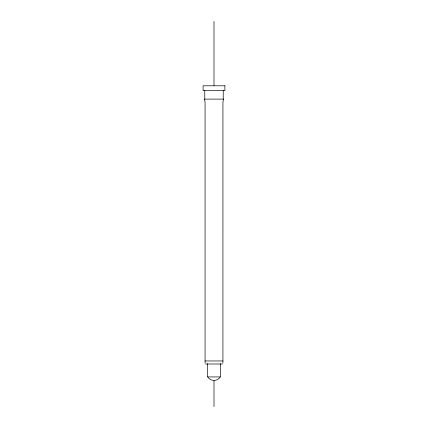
<?xml version="1.0" encoding="UTF-8"?>
<svg xmlns="http://www.w3.org/2000/svg" width="428" height="428" viewBox="0 0 428 428"><rect width="100%" height="100%" fill="white"/><g stroke="black" fill="none" stroke-linecap="round" stroke-linejoin="round"><path stroke-width="0.64" d="M220.318 363.581L220.318 376.929C217.328 381.562 210.672 381.562 207.682 376.929L207.682 363.581M205.071 360.97L222.929 360.97M205.601 363.998L222.4 363.998M207.682 376.929L220.318 376.929M223.229 90.64L223.229 99.109M222.924 363.088L222.929 101.934L223.684 99.109L204.316 99.109L205.071 101.934L205.076 363.088M214 21.4L214 85.504M214 380.642L214 406.6M204.771 90.64L204.771 99.109M224.898 85.793L203.102 85.793L203.102 90.64L224.898 90.64L224.898 85.793"/></g></svg>
